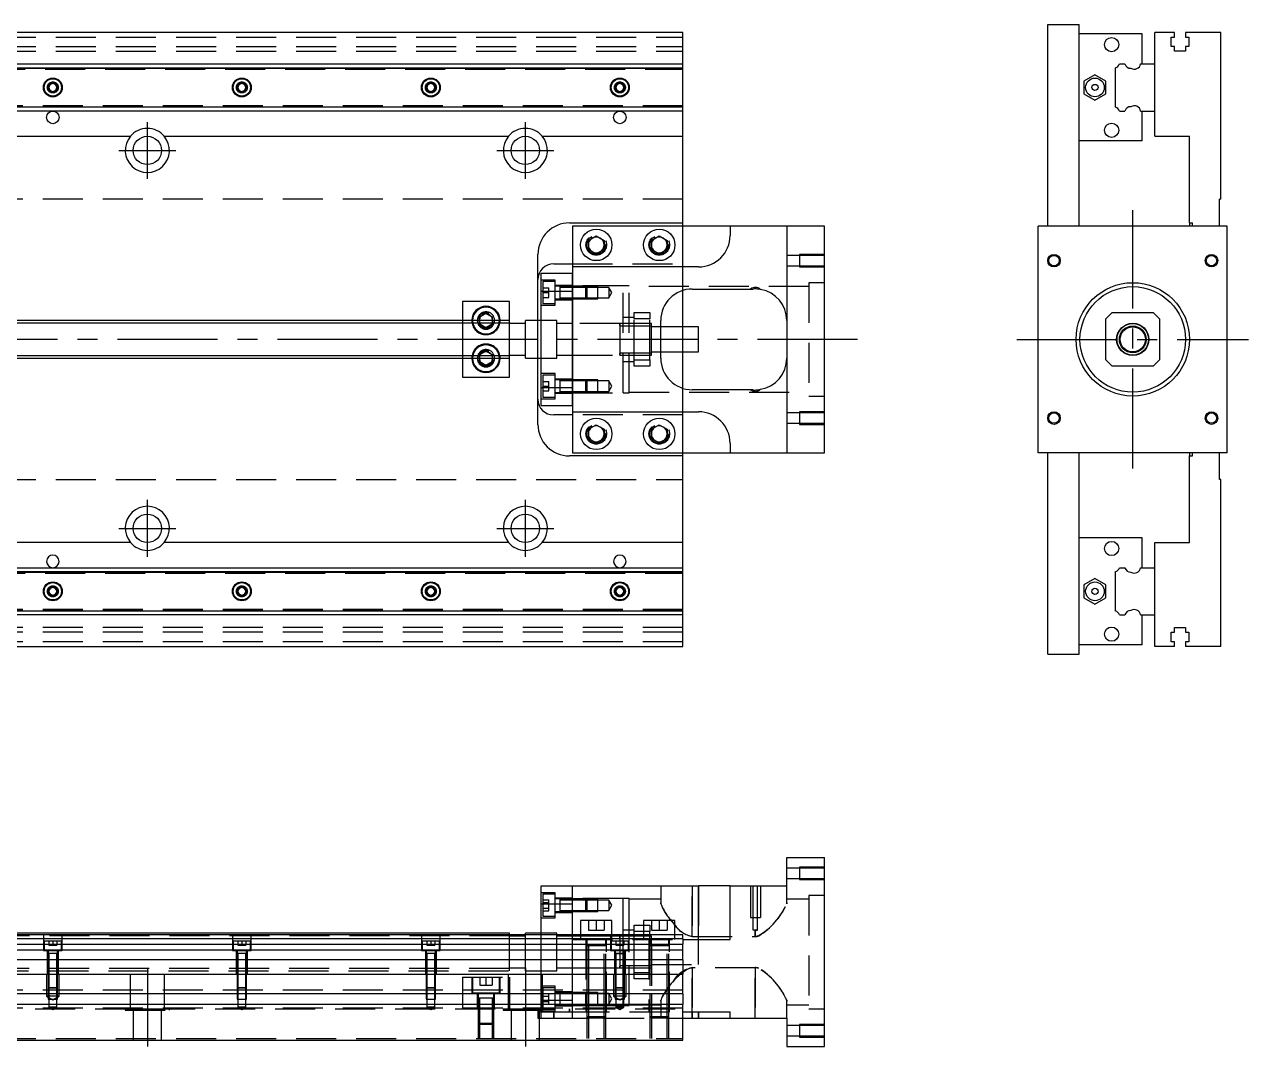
# Model space of a CAD drawing. Extents: x -12 to 760, y -270 to 102.
# Drawn here: x 371 to 759.6, y -224.6 to 100 of the extents above; entities that cross this region are included whole.
import ezdxf

# ---------------------------------------------------------------- set-up
doc = ezdxf.new("R2010")
doc.units = 0
doc.linetypes.add('CENTER', pattern=[50.8, 31.75, -6.35, 6.35, -6.35])
doc.linetypes.add('DASHED', pattern=[19.05, 12.7, -6.35])
doc.layers.get('0').update_dxf_attribs({"linetype": 'CONTINUOUS'})
doc.layers.add('CENTER', color=1, linetype='CENTER')

msp = doc.modelspace()

# ---------------------------------------------------------------- linework, layer by layer
at = {"color": 7, "linetype": 'CONTINUOUS'}
for p, q in [((580, 97.5), (365, 97.5)), ((580, 87.5), (580, 97.5)), ((695.82, 100), (705.82, 100)), ((695.82, 36), (695.82, 100)), ((705.82, 36), (705.82, 100)), ((729.82, 87.5), (729.82, 97.5)), ((736.12, 97.5), (729.82, 97.5)), ((736.12, 96), (736.12, 97.5)), ((739.52, 97.5), (739.52, 96)), ((750.82, 97.5), (739.52, 97.5)), ((750.82, 44.5), (750.82, 97.5)), ((725.82, 97), (705.82, 97)), ((725.82, 87.5), (725.82, 97)), ((734.97, 96), (736.12, 96)), ((734.97, 93), (734.97, 96)), ((739.52, 96), (740.67, 96)), ((740.67, 96), (740.67, 93)), ((736.12, 93), (734.97, 93)), ((736.12, 91.5), (736.12, 93)), ((739.52, 91.5), (736.12, 91.5)), ((739.52, 93), (739.52, 91.5)), ((740.67, 93), (739.52, 93)), ((365, 87.5), (580, 87.5)), ((365, 86.25), (580, 86.25)), ((580, 86.25), (580, 87.5)), ((580, 73.75), (580, 86.25)), ((717.32, 73.75), (717.32, 86.25)), ((718.57, 87.5), (720.34, 87.5)), ((725.3, 87.5), (729.82, 87.5)), ((729.82, 72.5), (729.82, 87.5)), ((729.82, 72.5), (729.82, 87.5)), ((710.82, 84.04), (707.32, 82.02)), ((707.32, 82.02), (707.32, 77.98)), ((714.32, 82.02), (710.82, 84.04)), ((714.32, 77.98), (714.32, 82.02)), ((378.75, 80.72), (380, 81.44)), ((378.75, 79.28), (378.75, 80.72)), ((380, 78.56), (378.75, 79.28)), ((380, 81.44), (381.25, 80.72)), ((381.25, 79.28), (380, 78.56)), ((381.25, 80.72), (381.25, 79.28)), ((438.75, 80.72), (440, 81.44)), ((438.75, 79.28), (438.75, 80.72)), ((440, 78.56), (438.75, 79.28)), ((440, 81.44), (441.25, 80.72)), ((441.25, 79.28), (440, 78.56)), ((441.25, 80.72), (441.25, 79.28)), ((498.75, 80.72), (500, 81.44)), ((498.75, 79.28), (498.75, 80.72)), ((500, 78.56), (498.75, 79.28)), ((500, 81.44), (501.25, 80.72)), ((501.25, 79.28), (500, 78.56)), ((501.25, 80.72), (501.25, 79.28)), ((558.75, 80.72), (560, 81.44)), ((558.75, 79.28), (558.75, 80.72)), ((560, 78.56), (558.75, 79.28)), ((560, 81.44), (561.25, 80.72)), ((561.25, 79.28), (560, 78.56)), ((561.25, 80.72), (561.25, 79.28)), ((707.32, 77.98), (710.82, 75.96)), ((710.82, 75.96), (714.32, 77.98)), ((580, 73.75), (365, 73.75)), ((580, 72.5), (365, 72.5)), ((580, 72.5), (580, 73.75)), ((580, 64.5), (580, 72.5)), ((718.57, 72.5), (720.34, 72.5)), ((725.3, 72.5), (729.82, 72.5)), ((725.82, 63), (725.82, 72.5)), ((729.82, 64.5), (729.82, 72.5)), ((365, 64.5), (404.64, 64.5)), ((415.36, 64.5), (524.64, 64.5)), ((535.36, 64.5), (580, 64.5)), ((580, 37), (580, 64.5)), ((725.82, 63), (705.82, 63)), ((729.82, 64.5), (740.82, 64.5)), ((740.82, 37), (740.82, 64.5)), ((750.32, 36), (750.32, 44.5)), ((750.82, 44.5), (750.32, 44.5)), ((544, 37), (580, 37)), ((545, 36), (545, 23)), ((595, 36), (545, 36)), ((580, 36), (580, 37)), ((595, 36), (595, 33)), ((613, 36), (595, 36)), ((613, 36), (613, -36)), ((625, 36), (613, 36)), ((625, -36), (625, 36)), ((692.82, -36), (692.82, 36)), ((752.82, 36), (692.82, 36)), ((740.82, 37), (741.82, 37)), ((740.82, 37), (740.82, 36)), ((741.82, 36), (741.82, 37)), ((752.82, -36), (752.82, 36)), ((550, 31.44), (552.5, 32.89)), ((550, 28.56), (550, 31.44)), ((552.5, 32.89), (555, 31.44)), ((555, 31.44), (555, 28.56)), ((570, 31.44), (572.5, 32.89)), ((570, 28.56), (570, 31.44)), ((572.5, 32.89), (575, 31.44)), ((575, 31.44), (575, 28.56)), ((552.5, 27.11), (550, 28.56)), ((555, 28.56), (552.5, 27.11)), ((572.5, 27.11), (570, 28.56)), ((575, 28.56), (572.5, 27.11)), ((534, 6), (534, 27)), ((539, 24), (545, 24)), ((535, 21), (545, 21)), ((535, 15.33), (535, 21)), ((545, 23), (545, 15.33)), ((585, 23), (545, 23)), ((583, 16), (601.5, 16)), ((601.5, 16), (602.36, 16)), ((525, 12), (510, 12)), ((510, 12), (510, 6)), ((525, 6), (525, 12)), ((535, 15.33), (545, 15.33)), ((535, -15.33), (535, 15.33)), ((545, -15.33), (545, 15.33)), ((545, 15.33), (545, -15.33)), ((580, 4), (580, 15.54)), ((515.5, 7.15), (517.5, 8.31)), ((517.5, 8.31), (519.5, 7.15)), ((716.32, 8.5), (714.32, 6.5)), ((716.32, 8.5), (729.32, 8.5)), ((731.32, 6.5), (729.32, 8.5)), ((525, 6), (365, 6)), ((515.5, 6), (515.5, 7.15)), ((519.5, 7.15), (519.5, 6)), ((525, -6), (525, 6)), ((530, 5), (525, 5)), ((530, -6), (530, 6)), ((535, 6), (530, 6)), ((573, -6), (573, 6)), ((585, 4), (573, 4)), ((585, -4), (585, 4)), ((714.32, -6.5), (714.32, 6.5)), ((731.32, 6.5), (731.32, -6.5)), ((365, -6), (525, -6)), ((510, -6), (510, -12)), ((515.5, -7.15), (515.5, -6)), ((517.5, -8.31), (515.5, -7.15)), ((519.5, -7.15), (517.5, -8.31)), ((519.5, -6), (519.5, -7.15)), ((525, -5), (530, -5)), ((525, -12), (525, -6)), ((530, -6), (535, -6)), ((534, -27), (534, -6)), ((573, -4), (585, -4)), ((580, -15.54), (580, -4)), ((714.32, -6.5), (716.32, -8.5)), ((729.32, -8.5), (731.32, -6.5)), ((729.32, -8.5), (716.32, -8.5)), ((510, -12), (525, -12)), ((535, -15.33), (545, -15.33)), ((535, -21), (535, -15.33)), ((545, -15.33), (545, -23)), ((601.5, -16), (583, -16)), ((602.36, -16), (601.5, -16)), ((535, -21), (545, -21)), ((545, -23), (585, -23)), ((545, -23), (545, -36)), ((545, -24), (539, -24)), ((550, -28.56), (552.5, -27.11)), ((552.5, -27.11), (555, -28.56)), ((570, -28.56), (572.5, -27.11)), ((572.5, -27.11), (575, -28.56)), ((550, -31.44), (550, -28.56)), ((555, -28.56), (555, -31.44)), ((570, -31.44), (570, -28.56)), ((575, -28.56), (575, -31.44)), ((552.5, -32.89), (550, -31.44)), ((555, -31.44), (552.5, -32.89)), ((572.5, -32.89), (570, -31.44)), ((575, -31.44), (572.5, -32.89)), ((595, -33), (595, -36)), ((580, -37), (544, -37)), ((545, -36), (595, -36)), ((580, -37), (580, -36)), ((580, -64.5), (580, -37)), ((595, -36), (613, -36)), ((613, -36), (625, -36)), ((752.82, -36), (692.82, -36)), ((695.82, -100), (695.82, -36)), ((705.82, -100), (705.82, -36)), ((740.82, -36), (740.82, -37)), ((740.82, -64.5), (740.82, -37)), ((740.82, -37), (741.82, -37)), ((741.82, -37), (741.82, -36)), ((750.32, -44.5), (750.32, -36)), ((750.82, -44.5), (750.32, -44.5)), ((750.82, -97.5), (750.82, -44.5)), ((404.64, -64.5), (365, -64.5)), ((524.64, -64.5), (415.36, -64.5)), ((580, -64.5), (535.36, -64.5)), ((580, -72.5), (580, -64.5)), ((725.82, -63), (705.82, -63)), ((725.82, -72.5), (725.82, -63)), ((729.82, -72.5), (729.82, -64.5)), ((729.82, -64.5), (740.82, -64.5)), ((365, -72.5), (580, -72.5)), ((365, -73.75), (580, -73.75)), ((580, -73.75), (580, -72.5)), ((580, -86.25), (580, -73.75)), ((717.32, -86.25), (717.32, -73.75)), ((718.57, -72.5), (720.34, -72.5)), ((725.3, -72.5), (729.82, -72.5)), ((729.82, -87.5), (729.82, -72.5)), ((729.82, -87.5), (729.82, -72.5)), ((710.82, -75.96), (707.32, -77.98)), ((714.32, -77.98), (710.82, -75.96)), ((378.75, -79.28), (380, -78.56)), ((378.75, -80.72), (378.75, -79.28)), ((380, -81.44), (378.75, -80.72)), ((380, -78.56), (381.25, -79.28)), ((381.25, -80.72), (380, -81.44)), ((381.25, -79.28), (381.25, -80.72)), ((438.75, -79.28), (440, -78.56)), ((438.75, -80.72), (438.75, -79.28)), ((440, -81.44), (438.75, -80.72)), ((440, -78.56), (441.25, -79.28)), ((441.25, -80.72), (440, -81.44)), ((441.25, -79.28), (441.25, -80.72)), ((498.75, -79.28), (500, -78.56)), ((498.75, -80.72), (498.75, -79.28)), ((500, -81.44), (498.75, -80.72)), ((500, -78.56), (501.25, -79.28)), ((501.25, -80.72), (500, -81.44)), ((501.25, -79.28), (501.25, -80.72)), ((558.75, -79.28), (560, -78.56)), ((558.75, -80.72), (558.75, -79.28)), ((560, -81.44), (558.75, -80.72)), ((560, -78.56), (561.25, -79.28)), ((561.25, -80.72), (560, -81.44)), ((561.25, -79.28), (561.25, -80.72)), ((707.32, -77.98), (707.32, -82.02)), ((714.32, -82.02), (714.32, -77.98)), ((707.32, -82.02), (710.82, -84.04)), ((710.82, -84.04), (714.32, -82.02)), ((580, -86.25), (365, -86.25)), ((580, -87.5), (365, -87.5)), ((580, -87.5), (580, -86.25)), ((580, -97.5), (580, -87.5)), ((718.57, -87.5), (720.34, -87.5)), ((725.3, -87.5), (729.82, -87.5)), ((725.82, -97), (725.82, -87.5)), ((729.82, -97.5), (729.82, -87.5)), ((734.97, -93), (736.12, -93)), ((734.97, -96), (734.97, -93)), ((736.12, -91.5), (739.52, -91.5)), ((736.12, -93), (736.12, -91.5)), ((739.52, -91.5), (739.52, -93)), ((739.52, -93), (740.67, -93)), ((740.67, -93), (740.67, -96)), ((725.82, -97), (705.82, -97)), ((736.12, -96), (734.97, -96)), ((736.12, -97.5), (736.12, -96)), ((739.52, -96), (739.52, -97.5)), ((740.67, -96), (739.52, -96)), ((365, -97.5), (580, -97.5)), ((695.82, -100), (705.82, -100)), ((736.12, -97.5), (729.82, -97.5)), ((750.82, -97.5), (739.52, -97.5)), ((613, -173.55), (613, -164.55)), ((613, -164.55), (625, -164.55)), ((625, -224.55), (625, -164.55)), ((535, -173.55), (545, -173.55)), ((535, -179.22), (535, -173.55)), ((545, -173.55), (585, -173.55)), ((545, -189.05), (545, -173.55)), ((585, -190.55), (585, -173.55)), ((595, -173.55), (585, -173.55)), ((595, -190.55), (595, -173.55)), ((595, -173.55), (613, -173.55)), ((535, -189.05), (535, -179.22)), ((535, -179.22), (545, -179.22)), ((557.5, -184.55), (547.5, -184.55)), ((547.5, -184.55), (547.5, -189.05)), ((557.5, -189.05), (557.5, -184.55)), ((577.5, -184.55), (567.5, -184.55)), ((567.5, -184.55), (567.5, -189.05)), ((577.5, -189.05), (577.5, -184.55)), ((525, -188.55), (358.5, -188.55)), ((580, -189.05), (358.5, -189.05)), ((580, -190.3), (358.5, -190.3)), ((525, -189.05), (525, -188.55)), ((530, -189.05), (530, -188.55)), ((535, -188.55), (530, -188.55)), ((561, -190.3), (560, -190.3)), ((564.5, -190.3), (561, -190.3)), ((567.5, -190.3), (564.5, -190.3)), ((569.5, -190.3), (567.5, -190.3)), ((570, -190.3), (569.5, -190.3)), ((580, -190.3), (580, -189.05)), ((580, -190.3), (580, -192.08)), ((358.5, -192.08), (580, -192.08)), ((580, -193.97), (358.5, -193.97)), ((580, -190.55), (595, -190.55)), ((580, -193.97), (580, -192.08)), ((580, -197.03), (580, -193.97)), ((580, -197.03), (358.5, -197.03)), ((580, -197.03), (580, -201.55)), ((0, -201.55), (580, -201.55)), ((580, -207.85), (580, -201.55)), ((580, -207.85), (0, -207.85)), ((580, -207.85), (580, -211.25)), ((580, -211.25), (0, -211.25)), ((580, -222.55), (580, -211.25)), ((580, -213.55), (595, -213.55)), ((585, -215.55), (585, -213.55)), ((595, -215.55), (595, -213.55)), ((580, -215.55), (585, -215.55)), ((585, -215.55), (595, -215.55)), ((595, -215.55), (613, -215.55)), ((613, -215.55), (613, -224.55)), ((0, -222.55), (580, -222.55)), ((613, -224.55), (625, -224.55))]:
    msp.add_line(p, q, dxfattribs=at)
at = {"color": 3, "linetype": 'DASHED'}
for p, q in [((0, 96), (580, 96)), ((0, 93), (580, 93)), ((0, 91.5), (580, 91.5)), ((358.5, 86.1), (580, 86.1)), ((358.5, 85.8), (580, 85.8)), ((365, 86.11), (580, 86.11)), ((378.5, 80), (378.52, 80.22)), ((438.5, 80), (438.52, 80.22)), ((501.48, 80.26), (501.5, 80)), ((561.48, 80.26), (561.5, 80)), ((580, 74.2), (358.5, 74.2)), ((580, 73.9), (358.5, 73.9)), ((580, 73.89), (365, 73.89)), ((580, 44.5), (0, 44.5)), ((580, 24), (580, 36)), ((555.48, 30.36), (555.5, 30)), ((575.48, 30.36), (575.5, 30)), ((545, 24), (580, 24)), ((580, 23), (580, 24)), ((617, 26.65), (613, 26.65)), ((613, 23.35), (617, 23.35)), ((617, 27), (617, 23)), ((625, 27), (617, 27)), ((625, 26.65), (617, 26.65)), ((617, 23.35), (625, 23.35)), ((545, 15.33), (545, 21)), ((580, 15.54), (580, 23)), ((617, 23), (625, 23)), ((539.5, 18.85), (535, 18.85)), ((535.5, 18.35), (535.5, 11.35)), ((539.5, 18.35), (535.5, 18.35)), ((535.5, 16.35), (537.5, 16.35)), ((537.5, 14.85), (537.5, 16.35)), ((539.5, 10.85), (539.5, 18.85)), ((545, 17.1), (539.5, 17.1)), ((540.9, 16.85), (539.5, 16.85)), ((540.9, 16.85), (540.89, 16.85)), ((540.9, 16.85), (540.9, 16.63)), ((545, 16.85), (540.9, 16.85)), ((540.9, 16.85), (540.9, 16.85)), ((540.9, 16.63), (540.9, 13.07)), ((545, 16.5), (540.9, 16.5)), ((561, 17), (545, 17)), ((549.15, 16.85), (545, 16.85)), ((549.15, 16.85), (545, 16.85)), ((549.5, 16.5), (545, 16.5)), ((549.15, 12.85), (549.15, 16.85)), ((553, 16.85), (549.15, 16.85)), ((549.5, 16.5), (549.15, 16.85)), ((549.5, 16.5), (549.5, 13.2)), ((553, 16.5), (549.5, 16.5)), ((553, 12.85), (553, 16.85)), ((556.5, 16.5), (553, 16.5)), ((556.5, 16.5), (556.5, 13.2)), ((557.45, 14.85), (556.5, 16.5)), ((561, -17), (561, 17)), ((563, 17), (561, 17)), ((563, -17), (563, 17)), ((620, 16.75), (563, 16.75)), ((620, 18), (620, -18)), ((625, 18), (620, 18)), ((535.5, 14.85), (537.5, 14.85)), ((535.5, 13.35), (537.5, 13.35)), ((537.5, 13.35), (537.5, 14.85)), ((539.5, 12.85), (540.9, 12.85)), ((539.5, 12.6), (545, 12.6)), ((540.89, 12.85), (540.9, 12.85)), ((540.9, 13.2), (545, 13.2)), ((540.9, 13.07), (540.9, 12.85)), ((540.9, 12.85), (545, 12.85)), ((540.9, 12.85), (540.9, 12.85)), ((545, 13.2), (549.5, 13.2)), ((545, 12.85), (549.15, 12.85)), ((545, 12.85), (549.15, 12.85)), ((549.15, 12.85), (549.5, 13.2)), ((549.15, 12.85), (553, 12.85)), ((549.5, 13.2), (553, 13.2)), ((553, 13.2), (556.5, 13.2)), ((556.5, 13.2), (557.45, 14.85)), ((580, 15.54), (580, 15.54)), ((535, 10.85), (539.5, 10.85)), ((535.5, 11.35), (539.5, 11.35)), ((564.5, 8.5), (569.5, 8.5)), ((564.5, 6.5), (564.5, 8.5)), ((569.5, 8.5), (569.5, 6.5)), ((510, 6), (510, -6)), ((515, 6), (515.02, 6.3)), ((515.5, 4.85), (515.5, 6)), ((517.5, 3.69), (515.5, 4.85)), ((519.5, 4.85), (517.5, 3.69)), ((519.5, 6), (519.5, 5.12)), ((519.5, 5.12), (519.5, 4.85)), ((534, -6), (534, 6)), ((540, 6), (535, 6)), ((540, -6), (540, 6)), ((545, 5), (540, 5)), ((560.01, 5), (545, 5)), ((560, 4.44), (560, 5)), ((560, 5), (560, 4.44)), ((569.5, 5), (560, 5)), ((560, 4.44), (560, -4.44)), ((570, 4.25), (560, 4.25)), ((569.5, 5), (560.01, 5)), ((564.5, 7), (561, 7)), ((569.5, 6.5), (564.5, 6.5)), ((564.5, -6.5), (564.5, 6.5)), ((569.5, -6.5), (569.5, 6.5)), ((570, 5), (569.5, 5)), ((570, -5), (570, 5)), ((573, 4), (570, 4)), ((580, -4), (580, 4)), ((515.5, -4.85), (517.5, -3.69)), ((517.5, -3.69), (519.5, -4.85)), ((515, -6), (515.02, -5.7)), ((515.5, -6), (515.5, -4.85)), ((519.5, -4.85), (519.5, -5.13)), ((519.5, -5.13), (519.5, -6)), ((535, -6), (540, -6)), ((540, -5), (545, -5)), ((545, -5), (560.01, -5)), ((560, -4.25), (570, -4.25)), ((560, -5), (560, -4.44)), ((560, -4.44), (560, -5)), ((560, -5), (560, -5)), ((560, -5), (569.5, -5)), ((560.01, -5), (569.5, -5)), ((561, -7), (564.5, -7)), ((564.5, -6.5), (569.5, -6.5)), ((564.5, -8.5), (564.5, -6.5)), ((569.5, -5), (570, -5)), ((569.5, -6.5), (569.5, -8.5)), ((570, -4), (573, -4)), ((539.5, -10.85), (535, -10.85)), ((535.5, -11.35), (535.5, -18.35)), ((539.5, -11.35), (535.5, -11.35)), ((539.5, -18.85), (539.5, -10.85)), ((569.5, -8.5), (564.5, -8.5)), ((535.5, -13.35), (537.5, -13.35)), ((535.5, -14.85), (537.5, -14.85)), ((537.5, -14.85), (537.5, -13.35)), ((537.5, -16.35), (537.5, -14.85)), ((545, -12.6), (539.5, -12.6)), ((540.9, -12.85), (539.5, -12.85)), ((540.9, -12.85), (540.89, -12.85)), ((540.9, -12.85), (540.9, -13.07)), ((540.9, -13.07), (540.9, -12.85)), ((545, -12.85), (540.9, -12.85)), ((540.9, -12.85), (540.9, -12.85)), ((540.9, -13.07), (540.9, -16.63)), ((545, -13.2), (540.9, -13.2)), ((549.15, -12.85), (545, -12.85)), ((549.15, -12.85), (545, -12.85)), ((549.5, -13.2), (545, -13.2)), ((545, -21), (545, -15.33)), ((549.15, -16.85), (549.15, -12.85)), ((553, -12.85), (549.15, -12.85)), ((549.5, -13.2), (549.15, -12.85)), ((549.5, -13.2), (549.5, -16.5)), ((553, -13.2), (549.5, -13.2)), ((553, -16.85), (553, -12.85)), ((556.5, -13.2), (553, -13.2)), ((556.5, -13.2), (556.5, -16.5)), ((557.45, -14.85), (556.5, -13.2)), ((556.5, -16.5), (557.45, -14.85)), ((580, -23), (580, -15.54)), ((580, -15.54), (580, -15.54)), ((535, -18.85), (539.5, -18.85)), ((535.5, -16.35), (537.5, -16.35)), ((535.5, -18.35), (539.5, -18.35)), ((539.5, -16.85), (540.9, -16.85)), ((539.5, -17.1), (545, -17.1)), ((540.89, -16.85), (540.9, -16.85)), ((540.9, -16.5), (545, -16.5)), ((540.9, -16.63), (540.9, -16.85)), ((540.9, -16.85), (540.9, -16.63)), ((540.9, -16.85), (545, -16.85)), ((540.9, -16.85), (540.9, -16.85)), ((545, -16.5), (549.5, -16.5)), ((545, -16.85), (549.15, -16.85)), ((545, -16.85), (549.15, -16.85)), ((545, -17), (561, -17)), ((549.15, -16.85), (549.5, -16.5)), ((549.15, -16.85), (553, -16.85)), ((549.5, -16.5), (553, -16.5)), ((553, -16.5), (556.5, -16.5)), ((561, -17), (563, -17)), ((563, -16.75), (620, -16.75)), ((603.17, -16), (603.76, -15.97)), ((620, -18), (625, -18)), ((580, -24), (580, -23)), ((617, -23), (617, -27)), ((625, -23), (617, -23)), ((580, -24), (545, -24)), ((580, -36), (580, -24)), ((617, -23.35), (613, -23.35)), ((613, -26.65), (617, -26.65)), ((625, -23.35), (617, -23.35)), ((617, -26.65), (625, -26.65)), ((617, -27), (625, -27)), ((555.48, -29.64), (555.5, -30)), ((569.5, -30), (569.52, -29.65)), ((0, -44.5), (580, -44.5)), ((358.5, -73.9), (580, -73.9)), ((358.5, -74.2), (580, -74.2)), ((365, -73.89), (580, -73.89)), ((381.48, -79.74), (381.5, -80)), ((441.48, -79.74), (441.5, -80)), ((498.5, -80), (498.52, -79.78)), ((558.5, -80), (558.52, -79.78)), ((580, -85.8), (358.5, -85.8)), ((580, -86.1), (358.5, -86.1)), ((580, -86.11), (365, -86.11)), ((580, -91.5), (0, -91.5)), ((580, -93), (0, -93)), ((580, -96), (0, -96)), ((617, -167.9), (613, -167.9)), ((617, -167.55), (617, -171.55)), ((625, -167.55), (617, -167.55)), ((625, -167.9), (617, -167.9)), ((573, -173.55), (573, -178.91)), ((583, -189.59), (583, -173.55)), ((583, -173.55), (583, -189.59)), ((585, -173.55), (585, -190.55)), ((601.5, -173.55), (601.5, -183.55)), ((602.36, -183.55), (602.36, -173.55)), ((603.72, -183.55), (603.72, -173.55)), ((604.67, -173.55), (604.67, -183.55)), ((613, -171.2), (617, -171.2)), ((613, -178.91), (613, -173.55)), ((617, -171.2), (625, -171.2)), ((617, -171.55), (625, -171.55)), ((539.5, -175.7), (535, -175.7)), ((535.5, -176.2), (535.5, -179.7)), ((539.5, -176.2), (535.5, -176.2)), ((535.5, -177.97), (537.5, -177.97)), ((537.5, -178.83), (537.5, -177.97)), ((539.5, -183.7), (539.5, -175.7)), ((545, -177.45), (539.5, -177.45)), ((540.9, -177.7), (539.5, -177.7)), ((540.9, -177.7), (540.9, -181.7)), ((545, -177.7), (540.9, -177.7)), ((545, -178.05), (540.9, -178.05)), ((561, -177.55), (545, -177.55)), ((549.15, -177.7), (545, -177.7)), ((549.15, -177.7), (545, -177.7)), ((549.5, -178.05), (545, -178.05)), ((549.15, -179.7), (549.15, -177.7)), ((553, -177.7), (549.15, -177.7)), ((549.5, -178.05), (549.15, -177.7)), ((549.5, -178.05), (549.5, -179.7)), ((553, -178.05), (549.5, -178.05)), ((553, -181.7), (553, -177.7)), ((556.5, -178.05), (553, -178.05)), ((556.5, -178.05), (556.5, -179.7)), ((557.45, -179.7), (556.5, -178.05)), ((561, -189.05), (561, -177.55)), ((563, -177.55), (561, -177.55)), ((563, -189.05), (563, -177.55)), ((573, -177.8), (563, -177.8)), ((620, -177.8), (613, -177.8)), ((620, -176.55), (620, -212.55)), ((625, -176.55), (620, -176.55)), ((535.5, -178.83), (537.5, -178.83)), ((535.5, -179.7), (535.5, -183.2)), ((535.5, -180.57), (537.5, -180.57)), ((535.5, -181.43), (537.5, -181.43)), ((537.5, -180.57), (537.5, -178.83)), ((537.5, -181.43), (537.5, -180.57)), ((539.5, -181.7), (540.9, -181.7)), ((539.5, -181.95), (545, -181.95)), ((540.89, -181.7), (540.9, -181.7)), ((540.9, -181.35), (545, -181.35)), ((540.9, -181.7), (545, -181.7)), ((540.9, -181.7), (540.9, -181.7)), ((545, -181.35), (549.5, -181.35)), ((545, -181.7), (549.15, -181.7)), ((545, -181.7), (549.15, -181.7)), ((549.15, -181.7), (549.15, -179.7)), ((549.15, -181.7), (549.5, -181.35)), ((549.15, -181.7), (553, -181.7)), ((549.5, -179.7), (549.5, -181.35)), ((549.5, -181.35), (553, -181.35)), ((553, -181.35), (556.5, -181.35)), ((556.5, -179.7), (556.5, -181.35)), ((556.5, -181.35), (557.45, -179.7)), ((573, -178.91), (573.04, -179.26)), ((573.03, -179.21), (573, -178.91)), ((613, -178.91), (612.96, -179.26)), ((612.96, -179.28), (613, -178.91)), ((535, -183.7), (539.5, -183.7)), ((535.5, -183.2), (539.5, -183.2)), ((550, -184.55), (550, -187.55)), ((552.5, -184.55), (552.5, -187.55)), ((555, -184.55), (555, -187.55)), ((564.5, -186.05), (567.5, -186.05)), ((564.5, -188.05), (564.5, -186.05)), ((567.5, -186.05), (569.5, -186.05)), ((569.5, -186.05), (569.5, -188.05)), ((570, -184.55), (570, -187.55)), ((572.5, -184.55), (572.5, -187.55)), ((575, -184.55), (575, -187.55)), ((576.31, -184.55), (577.5, -185.91)), ((601.5, -183.55), (604.67, -183.55)), ((602.36, -187.55), (602.36, -183.55)), ((603.72, -187.55), (603.72, -183.55)), ((525, -189.43), (55, -189.43)), ((377, -189.05), (377, -194.05)), ((383, -194.05), (383, -189.05)), ((437, -189.05), (437, -194.05)), ((443, -194.05), (443, -189.05)), ((497, -189.05), (497, -194.05)), ((503, -194.05), (503, -189.05)), ((525, -194.55), (525, -189.05)), ((530, -189.55), (525, -189.55)), ((530, -194.55), (530, -189.05)), ((540, -188.55), (535, -188.55)), ((535, -201.55), (535, -189.05)), ((540, -189.05), (540, -188.55)), ((540, -194.55), (540, -189.05)), ((545, -189.55), (540, -189.55)), ((545, -190.55), (545, -189.05)), ((547.5, -189.55), (545, -189.55)), ((547.5, -189.05), (547.5, -190.55)), ((557.5, -189.55), (547.5, -189.55)), ((550, -187.55), (552.5, -187.55)), ((552.5, -187.55), (555, -187.55)), ((557, -189.05), (557, -194.05)), ((557.5, -190.55), (557.5, -189.05)), ((560, -189.55), (557.5, -189.55)), ((560, -189.55), (560, -190.3)), ((560, -189.55), (560, -190.11)), ((560, -190.11), (560, -189.55)), ((560.01, -189.55), (560, -189.55)), ((561, -189.55), (560, -189.55)), ((560, -189.55), (560, -189.55)), ((560, -190.11), (560, -190.55)), ((560, -190.3), (560, -190.55)), ((564.5, -187.55), (561, -187.55)), ((561, -190.55), (561, -189.05)), ((564.5, -189.55), (561, -189.55)), ((563, -194.05), (563, -189.05)), ((567.5, -188.05), (564.5, -188.05)), ((564.5, -189.05), (564.5, -188.05)), ((564.5, -190.55), (564.5, -189.05)), ((567.5, -189.55), (564.5, -189.55)), ((569.5, -188.05), (567.5, -188.05)), ((567.5, -189.05), (567.5, -190.55)), ((569.5, -189.55), (567.5, -189.55)), ((569.5, -189.05), (569.5, -188.05)), ((569.5, -190.55), (569.5, -189.05)), ((570, -189.55), (569.5, -189.55)), ((570, -187.55), (572.5, -187.55)), ((570, -190.55), (570, -189.55)), ((572.5, -187.55), (575, -187.55)), ((577.5, -190.55), (577.5, -189.05)), ((583, -189.59), (603, -189.59)), ((603.72, -187.55), (602.36, -187.55)), ((603, -187.61), (602.36, -187.55)), ((603, -187.61), (603.72, -187.55)), ((603, -187.61), (603, -189.59)), ((603, -189.59), (603, -187.61)), ((603.28, -189.58), (603, -189.59)), ((603.56, -189.54), (603.28, -189.58)), ((603.83, -189.48), (603.56, -189.54)), ((377, -194.05), (383, -194.05)), ((382.75, -191.05), (377.25, -191.05)), ((377.25, -191.05), (377.25, -194.05)), ((378.25, -194.05), (378.25, -201.55)), ((378.5, -194.05), (378.5, -195.05)), ((378.75, -191.05), (378.75, -192.35)), ((378.75, -192.35), (380, -192.35)), ((380, -191.05), (380, -192.35)), ((380, -192.35), (381.25, -192.35)), ((381.25, -191.05), (381.25, -192.35)), ((381.5, -195.05), (381.5, -194.05)), ((381.75, -201.55), (381.75, -194.05)), ((382.75, -194.05), (382.75, -191.05)), ((437, -194.05), (443, -194.05)), ((442.75, -191.05), (437.25, -191.05)), ((437.25, -191.05), (437.25, -194.05)), ((438.25, -194.05), (438.25, -201.55)), ((438.5, -194.05), (438.5, -195.05)), ((438.75, -191.05), (438.75, -192.35)), ((438.75, -192.35), (440, -192.35)), ((440, -191.05), (440, -192.35)), ((440, -192.35), (441.25, -192.35)), ((441.25, -191.05), (441.25, -192.35)), ((441.5, -195.05), (441.5, -194.05)), ((441.75, -201.55), (441.75, -194.05)), ((442.75, -194.05), (442.75, -191.05)), ((497, -194.05), (503, -194.05)), ((502.75, -191.05), (497.25, -191.05)), ((497.25, -191.05), (497.25, -194.05)), ((498.25, -194.05), (498.25, -201.55)), ((498.5, -194.05), (498.5, -195.05)), ((498.75, -191.05), (498.75, -192.35)), ((498.75, -192.35), (500, -192.35)), ((500, -191.05), (500, -192.35)), ((500, -192.35), (501.25, -192.35)), ((501.25, -191.05), (501.25, -192.35)), ((501.5, -195.05), (501.5, -194.05)), ((501.75, -201.55), (501.75, -194.05)), ((502.75, -194.05), (502.75, -191.05)), ((545, -201.55), (545, -190.55)), ((545, -190.55), (580, -190.55)), ((549.25, -190.55), (549.25, -213.55)), ((549.5, -190.55), (549.5, -192.55)), ((549.5, -192.54), (549.5, -192.55)), ((549.85, -192.55), (549.5, -192.55)), ((549.5, -192.55), (549.5, -192.56)), ((549.5, -192.55), (549.5, -201.55)), ((555.15, -192.55), (549.85, -192.55)), ((550, -192.55), (550, -201.55)), ((555, -207.85), (555, -192.55)), ((555.5, -192.55), (555.15, -192.55)), ((555.5, -192.55), (555.5, -190.55)), ((555.5, -192.55), (555.5, -192.54)), ((555.5, -192.56), (555.5, -192.55)), ((555.5, -207.85), (555.5, -192.55)), ((555.75, -213.55), (555.75, -190.55)), ((557, -194.05), (563, -194.05)), ((562.75, -191.05), (557.25, -191.05)), ((557.25, -191.05), (557.25, -194.05)), ((558.25, -194.05), (558.25, -201.55)), ((558.5, -194.05), (558.5, -195.05)), ((558.75, -191.05), (558.75, -192.35)), ((558.75, -192.35), (560, -192.35)), ((560, -190.55), (560, -190.95)), ((560, -191.05), (560, -192.35)), ((560, -192.35), (561.25, -192.35)), ((560, -192.45), (560, -194.05)), ((560, -194.05), (560, -194.75)), ((561, -191.05), (561, -190.55)), ((561, -194.05), (561, -191.05)), ((561, -194.55), (561, -194.05)), ((561.25, -191.05), (561.25, -192.35)), ((561.5, -195.05), (561.5, -194.05)), ((561.75, -201.55), (561.75, -194.05)), ((562.75, -194.05), (562.75, -191.05)), ((563, -194.55), (563, -194.05)), ((564.5, -201.05), (564.5, -190.55)), ((569.25, -190.55), (569.25, -213.55)), ((569.5, -190.55), (569.5, -192.55)), ((569.5, -192.54), (569.5, -192.55)), ((569.85, -192.55), (569.5, -192.55)), ((569.5, -192.55), (569.5, -192.56)), ((569.5, -192.55), (569.5, -207.85)), ((575.15, -192.55), (569.85, -192.55)), ((570, -192.55), (570, -190.55)), ((570, -192.55), (570, -207.85)), ((575, -207.85), (575, -192.55)), ((575.5, -192.55), (575.15, -192.55)), ((575.5, -192.55), (575.5, -190.55)), ((575.5, -192.55), (575.5, -192.54)), ((575.5, -192.56), (575.5, -192.55)), ((575.5, -207.85), (575.5, -192.55)), ((575.75, -213.55), (575.75, -190.55)), ((585, -194.55), (585, -190.55)), ((378.5, -195.04), (378.5, -195.05)), ((381.5, -195.05), (378.5, -195.05)), ((378.5, -195.05), (378.5, -195.06)), ((378.5, -195.05), (378.5, -201.55)), ((378.75, -195.05), (378.75, -201.55)), ((381.25, -201.55), (381.25, -195.05)), ((381.5, -201.55), (381.5, -195.05)), ((438.5, -195.04), (438.5, -195.05)), ((441.5, -195.05), (438.5, -195.05)), ((438.5, -195.05), (438.5, -195.06)), ((438.5, -195.05), (438.5, -201.55)), ((438.75, -195.05), (438.75, -201.55)), ((441.25, -201.55), (441.25, -195.05)), ((441.5, -201.55), (441.5, -195.05)), ((498.5, -195.04), (498.5, -195.05)), ((501.5, -195.05), (498.5, -195.05)), ((498.5, -195.05), (498.5, -195.06)), ((498.5, -195.05), (498.5, -201.55)), ((498.75, -195.05), (498.75, -201.55)), ((501.25, -201.55), (501.25, -195.05)), ((501.5, -201.55), (501.5, -195.05)), ((525, -200.55), (525, -194.55)), ((530, -200.55), (530, -194.55)), ((540, -200.55), (540, -194.55)), ((558.5, -195.04), (558.5, -195.05)), ((558.5, -195.05), (558.62, -195.05)), ((558.62, -195.05), (558.5, -195.05)), ((558.5, -195.05), (558.5, -195.06)), ((558.5, -195.05), (558.5, -201.55)), ((558.62, -195.05), (561.38, -195.05)), ((560, -195.05), (558.62, -195.05)), ((558.75, -195.05), (558.75, -201.55)), ((560, -194.75), (560, -198.99)), ((561.38, -195.05), (560, -195.05)), ((561, -206.05), (561, -194.55)), ((561.25, -201.55), (561.25, -195.05)), ((561.38, -195.05), (561.5, -195.05)), ((561.5, -195.05), (561.38, -195.05)), ((561.5, -195.05), (561.5, -195.04)), ((561.5, -195.06), (561.5, -195.05)), ((561.5, -201.55), (561.5, -195.05)), ((563, -211.55), (563, -194.55)), ((585, -198.55), (585, -194.55)), ((55, -199.68), (525, -199.68)), ((321.5, -200.55), (525, -200.55)), ((378, -201.55), (378, -208.55)), ((378.5, -201.55), (378.5, -205.8)), ((378.5, -201.55), (378.5, -205.8)), ((378.75, -201.55), (378.75, -206.05)), ((381.25, -206.05), (381.25, -201.55)), ((381.5, -205.8), (381.5, -201.55)), ((381.5, -205.8), (381.5, -201.55)), ((382, -208.55), (382, -201.55)), ((404.64, -212.55), (404.64, -201.55)), ((415.36, -201.55), (415.36, -212.55)), ((438.5, -201.55), (438.5, -205.8)), ((438.5, -201.55), (438.5, -205.8)), ((438.75, -201.55), (438.75, -206.05)), ((441.25, -206.05), (441.25, -201.55)), ((441.5, -205.8), (441.5, -201.55)), ((441.5, -205.8), (441.5, -201.55)), ((498.5, -201.55), (498.5, -205.8)), ((498.5, -201.55), (498.5, -205.8)), ((498.75, -201.55), (498.75, -206.05)), ((501.25, -206.05), (501.25, -201.55)), ((501.5, -205.8), (501.5, -201.55)), ((501.5, -205.8), (501.5, -201.55)), ((524.64, -212.55), (524.64, -201.55)), ((525, -199.55), (530, -199.55)), ((530, -200.55), (535, -200.55)), ((535, -200.55), (540, -200.55)), ((535, -207.85), (535, -201.55)), ((535.36, -201.55), (535.36, -212.55)), ((540, -199.55), (545, -199.55)), ((545, -199.55), (549.5, -199.55)), ((545, -207.85), (545, -201.55)), ((549.5, -199.55), (550, -199.55)), ((549.5, -201.55), (549.5, -207.85)), ((550, -199.55), (560.01, -199.55)), ((550, -201.55), (550, -207.85)), ((558, -201.55), (558, -208.55)), ((558.5, -201.55), (558.5, -205.8)), ((558.5, -201.55), (558.5, -205.8)), ((558.75, -201.55), (558.75, -206.05)), ((560, -198.8), (570, -198.8)), ((560, -199.55), (560, -198.99)), ((560, -198.99), (560, -199.55)), ((560, -199.55), (569.5, -199.55)), ((560.01, -199.55), (569.5, -199.55)), ((561.25, -206.05), (561.25, -201.55)), ((561.5, -205.8), (561.5, -201.55)), ((561.5, -205.8), (561.5, -201.55)), ((562, -208.55), (562, -201.55)), ((564.5, -201.05), (569.5, -201.05)), ((564.5, -203.05), (564.5, -201.05)), ((569.5, -199.55), (570, -199.55)), ((570, -198.55), (585, -198.55)), ((582.17, -199.62), (582.44, -199.56)), ((582.44, -199.56), (582.72, -199.52)), ((582.72, -199.52), (583, -199.51)), ((603, -199.51), (583, -199.51)), ((583, -215.55), (583, -199.51)), ((583, -199.51), (583, -213.55)), ((603, -199.51), (603, -215.55)), ((603, -215.55), (603, -199.51)), ((603.28, -199.52), (603, -199.51)), ((603.56, -199.56), (603.28, -199.52)), ((603.83, -199.62), (603.56, -199.56)), ((378.5, -205.8), (381.5, -205.8)), ((378.5, -205.8), (378.5, -207.85)), ((378.5, -205.8), (378.75, -206.05)), ((381.25, -206.05), (381.5, -205.8)), ((381.5, -207.85), (381.5, -205.8)), ((438.5, -205.8), (441.5, -205.8)), ((438.5, -205.8), (438.5, -207.85)), ((438.5, -205.8), (438.75, -206.05)), ((441.25, -206.05), (441.5, -205.8)), ((441.5, -207.85), (441.5, -205.8)), ((498.5, -205.8), (501.5, -205.8)), ((498.5, -205.8), (498.5, -207.85)), ((498.5, -205.8), (498.75, -206.05)), ((501.25, -206.05), (501.5, -205.8)), ((501.5, -207.85), (501.5, -205.8)), ((510, -202.55), (510, -207.85)), ((510, -202.55), (525, -202.55)), ((513, -202.55), (513, -207.55)), ((513.25, -202.55), (513.25, -207.55)), ((515.5, -202.55), (515.5, -205.05)), ((515.5, -205.05), (517.5, -205.05)), ((517.5, -202.55), (517.5, -205.05)), ((517.5, -205.05), (519.5, -205.05)), ((519.5, -202.55), (519.5, -205.05)), ((521.75, -207.55), (521.75, -202.55)), ((522, -207.55), (522, -202.55)), ((525, -202.55), (525, -207.85)), ((539.5, -205.4), (535, -205.4)), ((535.5, -205.9), (535.5, -207.85)), ((539.5, -205.9), (535.5, -205.9)), ((539.5, -213.4), (539.5, -205.4)), ((558.5, -205.8), (561.5, -205.8)), ((558.5, -205.8), (558.5, -207.85)), ((558.5, -205.8), (558.75, -206.05)), ((561.25, -206.05), (561.5, -205.8)), ((561.5, -207.85), (561.5, -205.8)), ((569.5, -203.05), (564.5, -203.05)), ((575.5, -205.57), (575, -206.24)), ((580, -206.7), (0, -206.7)), ((382, -208.55), (378, -208.55)), ((378, -208.55), (380, -209.7)), ((378.5, -207.85), (378.5, -209.55)), ((378.5, -209.55), (381.5, -209.55)), ((381.25, -206.05), (378.75, -206.05)), ((378.75, -206.05), (378.75, -209.55)), ((378.75, -209.55), (378.75, -212.05)), ((380, -209.7), (382, -208.55)), ((381.25, -209.55), (381.25, -206.05)), ((381.25, -212.05), (381.25, -209.55)), ((381.5, -209.55), (381.5, -207.85)), ((438.5, -207.85), (438.5, -209.55)), ((438.5, -209.55), (441.5, -209.55)), ((441.25, -206.05), (438.75, -206.05)), ((438.75, -206.05), (438.75, -209.55)), ((438.75, -209.55), (438.75, -212.05)), ((441.25, -209.55), (441.25, -206.05)), ((441.25, -212.05), (441.25, -209.55)), ((441.5, -209.55), (441.5, -207.85)), ((498.5, -207.85), (498.5, -209.55)), ((498.5, -209.55), (501.5, -209.55)), ((501.25, -206.05), (498.75, -206.05)), ((498.75, -206.05), (498.75, -209.55)), ((498.75, -209.55), (498.75, -212.05)), ((501.25, -209.55), (501.25, -206.05)), ((501.25, -212.05), (501.25, -209.55)), ((501.5, -209.55), (501.5, -207.85)), ((510, -207.85), (510, -211.25)), ((513, -207.55), (522, -207.55)), ((514.75, -207.55), (514.75, -212.55)), ((515, -207.55), (515, -207.85)), ((515, -207.85), (515, -209.15)), ((515, -209.15), (515.26, -209.15)), ((515.26, -209.15), (515, -209.15)), ((515, -209.15), (515, -209.15)), ((515, -209.15), (515, -211.25)), ((515, -209.15), (515, -209.16)), ((519.74, -209.15), (515.26, -209.15)), ((515.4, -209.15), (515.4, -211.25)), ((519.6, -211.25), (519.6, -209.15)), ((519.74, -209.15), (520, -209.15)), ((520, -209.15), (519.74, -209.15)), ((520, -207.85), (520, -207.55)), ((520, -209.15), (520, -207.85)), ((520, -211.25), (520, -209.15)), ((520, -209.15), (520, -209.15)), ((520, -209.16), (520, -209.15)), ((520.25, -212.55), (520.25, -207.55)), ((525, -207.85), (525, -211.25)), ((535, -209.88), (535, -207.85)), ((535.5, -207.67), (537.5, -207.67)), ((535.5, -207.85), (535.5, -209.4)), ((535.5, -208.53), (537.5, -208.53)), ((535.5, -209.4), (535.5, -211.25)), ((537.5, -208.53), (537.5, -207.67)), ((537.5, -210.27), (537.5, -208.53)), ((545, -207.15), (539.5, -207.15)), ((540.9, -207.4), (539.5, -207.4)), ((540.9, -207.4), (540.89, -207.4)), ((540.9, -207.4), (540.9, -207.75)), ((540.9, -207.4), (540.9, -207.62)), ((540.9, -207.4), (540.9, -207.4)), ((545, -207.4), (540.9, -207.4)), ((540.9, -207.62), (540.9, -207.85)), ((540.9, -207.75), (540.9, -207.85)), ((545, -207.75), (540.9, -207.75)), ((540.9, -207.85), (540.9, -209.4)), ((540.9, -209.27), (540.9, -209.53)), ((540.9, -209.4), (540.9, -211.18)), ((549.15, -207.4), (545, -207.4)), ((549.15, -207.4), (545, -207.4)), ((549.5, -207.75), (545, -207.75)), ((545, -211.25), (545, -207.85)), ((549.15, -207.85), (549.15, -207.4)), ((549.5, -207.4), (549.15, -207.4)), ((549.5, -207.75), (549.15, -207.4)), ((549.15, -209.4), (549.15, -207.85)), ((549.15, -211.25), (549.15, -209.4)), ((550, -207.4), (549.5, -207.4)), ((553, -207.75), (549.5, -207.75)), ((549.5, -207.85), (549.5, -211.25)), ((553, -207.4), (550, -207.4)), ((550, -207.85), (550, -211.25)), ((553, -207.85), (553, -207.4)), ((556.5, -207.75), (553, -207.75)), ((553, -211.25), (553, -207.85)), ((555, -211.25), (555, -207.85)), ((555.5, -211.25), (555.5, -207.85)), ((556.5, -207.75), (556.5, -209.4)), ((557.45, -209.4), (556.5, -207.75)), ((556.5, -209.4), (556.5, -211.05)), ((556.5, -211.05), (557.45, -209.4)), ((562, -208.55), (558, -208.55)), ((558, -208.55), (560, -209.7)), ((558.5, -207.85), (558.5, -209.55)), ((558.5, -209.55), (561.5, -209.55)), ((561.25, -206.05), (558.75, -206.05)), ((558.75, -206.05), (558.75, -209.55)), ((558.75, -209.55), (558.75, -212.05)), ((560, -209.7), (562, -208.55)), ((561, -207.85), (561, -206.05)), ((561, -209.55), (561, -207.85)), ((561, -211.25), (561, -209.55)), ((561.25, -209.55), (561.25, -206.05)), ((561.25, -212.05), (561.25, -209.55)), ((561.5, -209.55), (561.5, -207.85)), ((569.5, -207.85), (569.5, -211.25)), ((570, -207.85), (570, -211.25)), ((575, -206.24), (573.92, -207.85)), ((575, -211.25), (575, -207.85)), ((575.5, -211.25), (575.5, -207.85)), ((612.96, -209.82), (613, -210.19)), ((580, -212.4), (0, -212.4)), ((355.36, -212.55), (580, -212.55)), ((381.25, -212.05), (378.75, -212.05)), ((378.75, -212.05), (380, -212.77)), ((380, -212.77), (381.25, -212.05)), ((403, -212.55), (417, -212.55)), ((403, -212.55), (403, -213.05)), ((403, -213.05), (417, -213.05)), ((405.5, -213.05), (405.5, -222.55)), ((414.5, -222.55), (414.5, -213.05)), ((417, -213.05), (417, -212.55)), ((441.25, -212.05), (438.75, -212.05)), ((438.75, -212.05), (440, -212.77)), ((440, -212.77), (441.25, -212.05)), ((501.25, -212.05), (498.75, -212.05)), ((498.75, -212.05), (500, -212.77)), ((500, -212.77), (501.25, -212.05)), ((510, -211.25), (510, -212.55)), ((515, -211.25), (515, -212.55)), ((515, -212.55), (515, -217.15)), ((515, -212.55), (515, -217.15)), ((515.4, -211.25), (515.4, -212.55)), ((515.4, -212.55), (515.4, -217.55)), ((519.6, -212.55), (519.6, -211.25)), ((519.6, -217.55), (519.6, -212.55)), ((520, -212.55), (520, -211.25)), ((520, -217.15), (520, -212.55)), ((520, -217.15), (520, -212.55)), ((523, -212.55), (537, -212.55)), ((523, -212.55), (523, -213.05)), ((523, -213.05), (537, -213.05)), ((525, -211.25), (525, -212.55)), ((525.5, -213.05), (525.5, -222.55)), ((534, -212.55), (534, -213.55)), ((534, -213.55), (544, -213.55)), ((534, -213.55), (534, -215.55)), ((534.5, -222.55), (534.5, -213.05)), ((535, -209.88), (545, -209.88)), ((535, -211.25), (535, -209.88)), ((535, -212.55), (535, -211.25)), ((535, -215.55), (535, -212.55)), ((535, -213.4), (539.5, -213.4)), ((535.5, -210.27), (537.5, -210.27)), ((535.5, -211.13), (537.5, -211.13)), ((535.5, -211.25), (535.5, -212.55)), ((535.5, -212.55), (535.5, -212.9)), ((535.5, -212.9), (539.5, -212.9)), ((537, -213.05), (537, -212.55)), ((537.5, -211.13), (537.5, -210.27)), ((539, -215.55), (539, -213.55)), ((539, -213.55), (539, -215.55)), ((539.5, -211.4), (540.9, -211.4)), ((539.5, -211.65), (545, -211.65)), ((540.89, -211.4), (545, -211.4)), ((540.9, -211.05), (545, -211.05)), ((540.9, -211.4), (540.9, -211.18)), ((540.9, -211.18), (540.9, -211.25)), ((540.9, -211.4), (540.9, -211.18)), ((540.9, -211.18), (540.9, -211.25)), ((540.9, -211.25), (540.9, -211.4)), ((540.9, -211.25), (540.9, -211.4)), ((544, -213.55), (544, -212.55)), ((544, -212.55), (544, -213.55)), ((544, -213.55), (580, -213.55)), ((545, -211.05), (549.5, -211.05)), ((545, -213.55), (545, -211.25)), ((545, -211.4), (549.15, -211.4)), ((545, -211.4), (549.15, -211.4)), ((545, -211.55), (549.5, -211.55)), ((545, -215.55), (545, -213.55)), ((549.15, -211.4), (549.15, -211.25)), ((549.15, -211.4), (549.3, -211.25)), ((549.15, -211.4), (549.5, -211.4)), ((549.3, -211.25), (549.5, -211.05)), ((549.5, -211.05), (553, -211.05)), ((549.5, -211.25), (549.5, -213.55)), ((549.5, -211.4), (550, -211.4)), ((549.5, -211.55), (550, -211.55)), ((549.5, -213.55), (549.5, -215.05)), ((549.5, -213.55), (549.5, -215.05)), ((550, -211.25), (550, -213.55)), ((550, -211.4), (553, -211.4)), ((550, -211.55), (555, -211.55)), ((550, -213.55), (550, -215.55)), ((553, -211.05), (556.5, -211.05)), ((553, -211.4), (553, -211.25)), ((555, -213.55), (555, -211.25)), ((555, -211.55), (555.5, -211.55)), ((555, -215.55), (555, -213.55)), ((555.5, -213.55), (555.5, -211.25)), ((555.5, -211.55), (561, -211.55)), ((555.5, -215.05), (555.5, -213.55)), ((555.5, -215.05), (555.5, -213.55)), ((561.25, -212.05), (558.75, -212.05)), ((558.75, -212.05), (560, -212.77)), ((560, -212.77), (561.25, -212.05)), ((561, -211.55), (561, -211.25)), ((561, -211.55), (563, -211.55)), ((563, -211.3), (573, -211.3)), ((569.5, -211.25), (569.5, -213.55)), ((569.5, -213.55), (569.5, -215.05)), ((569.5, -213.55), (569.5, -215.05)), ((570, -211.25), (570, -213.55)), ((570, -213.55), (570, -215.55)), ((573, -210.19), (573.04, -209.84)), ((573.03, -209.89), (573, -210.19)), ((573, -210.19), (573, -215.55)), ((575, -213.55), (575, -211.25)), ((575, -215.55), (575, -213.55)), ((575.5, -213.55), (575.5, -211.25)), ((575.5, -215.05), (575.5, -213.55)), ((575.5, -215.05), (575.5, -213.55)), ((583, -213.55), (583, -215.55)), ((585, -213.55), (585, -215.55)), ((613, -210.19), (612.96, -209.84)), ((613, -215.55), (613, -210.19)), ((613, -211.3), (620, -211.3)), ((620, -212.55), (625, -212.55)), ((515, -217.15), (520, -217.15)), ((515, -217.15), (515, -222.05)), ((515, -217.15), (515.4, -217.55)), ((519.6, -217.55), (515.4, -217.55)), ((515.4, -217.55), (515.4, -222.05)), ((519.6, -217.55), (520, -217.15)), ((519.6, -222.05), (519.6, -217.55)), ((520, -222.05), (520, -217.15)), ((534, -215.55), (539, -215.55)), ((539, -215.55), (550, -215.55)), ((549.5, -215.05), (555.5, -215.05)), ((549.5, -215.05), (549.5, -222.05)), ((549.5, -215.05), (550, -215.55)), ((555, -215.55), (550, -215.55)), ((550, -215.55), (550, -222.05)), ((555, -215.55), (555.5, -215.05)), ((555, -215.55), (570, -215.55)), ((555, -222.05), (555, -215.55)), ((555.5, -222.05), (555.5, -215.05)), ((569.5, -215.05), (575.5, -215.05)), ((569.5, -215.05), (569.5, -222.05)), ((569.5, -215.05), (570, -215.55)), ((575, -215.55), (570, -215.55)), ((570, -215.55), (570, -222.05)), ((575, -215.55), (575.5, -215.05)), ((575, -215.55), (580, -215.55)), ((575, -222.05), (575, -215.55)), ((575.5, -222.05), (575.5, -215.05)), ((617, -217.55), (617, -221.55)), ((625, -217.55), (617, -217.55)), ((617, -217.9), (613, -217.9)), ((613, -221.2), (617, -221.2)), ((625, -217.9), (617, -217.9)), ((617, -221.2), (625, -221.2)), ((0, -222.05), (580, -222.05)), ((617, -221.55), (625, -221.55))]:
    msp.add_line(p, q, dxfattribs=at)
at = {"color": 3, "linetype": 'CONTINUOUS'}
for p, q in [((525, 5.12), (365, 5.12)), ((365, -5.13), (525, -5.13))]:
    msp.add_line(p, q, dxfattribs=at)
at = {"color": 7, "linetype": 'CONTINUOUS'}
for centre, radius in [((716.12, 93.6), 2.25), ((380, 80), 3), ((380, 80), 2.75), ((440, 80), 3), ((440, 80), 2.75), ((500, 80), 3), ((500, 80), 2.75), ((560, 80), 3), ((560, 80), 2.75), ((710.82, 80), 2.97), ((710.82, 80), 0.97), ((380, 70.5), 2), ((560, 70.5), 2), ((716.12, 66.4), 2.25), ((410, 60), 4.5), ((530, 60), 4.5), ((552.5, 30), 5), ((572.5, 30), 5), ((697.82, 25), 1.65), ((747.82, 25), 1.65), ((722.82, 0), 18), ((722.82, 0), 16.75), ((722.82, 0), 5.12), ((722.82, 0), 5), ((722.82, 0), 4.25), ((722.82, 0), 4), ((552.5, -30), 5), ((572.5, -30), 5), ((697.82, -25), 1.65), ((747.82, -25), 1.65), ((410, -60), 4.5), ((530, -60), 4.5), ((716.12, -66.4), 2.25), ((380, -80), 3), ((380, -80), 2.75), ((440, -80), 3), ((440, -80), 2.75), ((500, -80), 3), ((500, -80), 2.75), ((560, -80), 3), ((560, -80), 2.75), ((710.82, -80), 2.97), ((710.82, -80), 0.97), ((716.12, -93.6), 2.25)]:
    msp.add_circle(centre, radius, dxfattribs=at)
at = {"color": 3, "linetype": 'DASHED'}
for centre, radius in [((380, 80), 1.75), ((440, 80), 1.75), ((500, 80), 1.75), ((560, 80), 1.75), ((380, 80), 1.5), ((440, 80), 1.5), ((500, 80), 1.5), ((560, 80), 1.5), ((552.5, 30), 3.25), ((552.5, 30), 3), ((572.5, 30), 3.25), ((572.5, 30), 3), ((517.5, 6), 2.5), ((517.5, -6), 2.5), ((552.5, -30), 3.25), ((552.5, -30), 3), ((572.5, -30), 3.25), ((572.5, -30), 3), ((380, -80), 1.75), ((380, -80), 1.5), ((440, -80), 1.75), ((440, -80), 1.5), ((500, -80), 1.75), ((500, -80), 1.5), ((560, -80), 1.75), ((560, -80), 1.5)]:
    msp.add_circle(centre, radius, dxfattribs=at)
at = {"color": 3, "linetype": 'CONTINUOUS'}
for centre in [(697.82, 25), (747.82, 25), (697.82, -25), (747.82, -25)]:
    msp.add_circle(centre, 2, dxfattribs=at)
at = {"color": 7, "linetype": 'CONTINUOUS'}
for centre, radius, start, end in [((716.92, 87.9), 1.7, 283.609, 346.391), ((722.02, 87.8), 1.7, 190.1642, 277.5402), ((723.32, 87.8), 2, 237.421, 351.3731), ((380, 80), 1.25, 120, 180), ((380, 80), 1.25, 180, 240), ((380, 80), 1.25, 60, 120), ((380, 80), 1.25, 240, 300), ((380, 80), 1.25, 0, 60), ((380, 80), 1.25, 300, 0), ((440, 80), 1.25, 120, 180), ((440, 80), 1.25, 180, 240), ((440, 80), 1.25, 60, 120), ((440, 80), 1.25, 240, 300), ((440, 80), 1.25, 0, 60), ((440, 80), 1.25, 300, 0), ((500, 80), 1.25, 120, 180), ((500, 80), 1.25, 180, 240), ((500, 80), 1.25, 60, 120), ((500, 80), 1.25, 240, 300), ((500, 80), 1.25, 0, 60), ((500, 80), 1.25, 300, 0), ((560, 80), 1.25, 120, 180), ((560, 80), 1.25, 180, 240), ((560, 80), 1.25, 60, 120), ((560, 80), 1.25, 240, 300), ((560, 80), 1.25, 0, 60), ((560, 80), 1.25, 300, 0), ((722.02, 72.2), 1.7, 82.4598, 169.8358), ((723.32, 72.2), 2, 8.6269, 122.579), ((716.92, 72.1), 1.7, 13.609, 76.391), ((410, 60), 7, 40.0052, 139.9948), ((530, 60), 7, 40.0052, 139.9948), ((410, 60), 7, 139.9948, 40.0052), ((530, 60), 7, 139.9948, 40.0052), ((544, 27), 10, 90, 180), ((552.5, 30), 2.5, 120, 180), ((552.5, 30), 2.5, 60, 120), ((552.5, 30), 2.5, 0, 60), ((572.5, 30), 2.5, 120, 180), ((572.5, 30), 2.5, 60, 120), ((572.5, 30), 2.5, 0, 60), ((585, 33), 10, 270, 0), ((552.5, 30), 2.5, 180, 240), ((552.5, 30), 2.5, 240, 300), ((552.5, 30), 2.5, 300, 0), ((572.5, 30), 2.5, 180, 240), ((572.5, 30), 2.5, 240, 300), ((572.5, 30), 2.5, 300, 0), ((539, 19), 5, 90, 180), ((583, 6), 10, 90, 180), ((603, 14), 2.5, 48.0518, 126.8699), ((603, 14), 2.1, 70.0816, 107.7528), ((603, 6), 10, 80.3799, 85.8974), ((603, 6), 10, 0, 80.3799), ((517.5, 6), 4.5, 0, 180), ((517.5, 6), 4.25, 0, 180), ((517.5, 6), 2.1, 102.2472, 137.7528), ((517.5, 6), 2.1, 77.7528, 102.2472), ((517.5, 6), 2.1, 42.2472, 77.7528), ((517.5, 6), 2.1, 162.2472, 180), ((517.5, 6), 2.1, 137.7528, 162.2472), ((517.5, 6), 2.1, 17.7528, 42.2472), ((517.5, 6), 2.1, 0, 17.7528), ((517.5, -6), 4.5, 180, 0), ((517.5, -6), 4.25, 180, 0), ((517.5, -6), 2.1, 180, 197.7528), ((517.5, -6), 2.1, 197.7528, 222.2472), ((517.5, -6), 2.1, 222.2472, 257.7528), ((517.5, -6), 2.1, 282.2472, 317.7528), ((517.5, -6), 2.1, 317.7528, 342.2472), ((517.5, -6), 2.1, 342.2472, 0), ((583, -6), 10, 180, 270), ((603, -6), 10, 279.6201, 0), ((517.5, -6), 2.1, 257.7528, 282.2472), ((539, -19), 5, 180, 270), ((603, -14), 2.5, 233.1301, 311.9482), ((603, -14), 2.1, 252.2472, 289.9184), ((603, -6), 10, 274.1026, 279.6201), ((585, -33), 10, 0, 90), ((544, -27), 10, 180, 270), ((552.5, -30), 2.5, 120, 180), ((552.5, -30), 2.5, 180, 240), ((552.5, -30), 2.5, 60, 120), ((552.5, -30), 2.5, 0, 60), ((552.5, -30), 2.5, 300, 0), ((572.5, -30), 2.5, 120, 180), ((572.5, -30), 2.5, 180, 240), ((572.5, -30), 2.5, 60, 120), ((572.5, -30), 2.5, 0, 60), ((572.5, -30), 2.5, 300, 0), ((552.5, -30), 2.5, 240, 300), ((572.5, -30), 2.5, 240, 300), ((410, -60), 7, 319.9948, 220.0052), ((530, -60), 7, 319.9948, 220.0052), ((410, -60), 7, 220.0052, 319.9948), ((530, -60), 7, 220.0052, 319.9948), ((380, -70.5), 2, 90, 270), ((380, -70.5), 2, 270, 90), ((560, -70.5), 2, 90, 270), ((560, -70.5), 2, 270, 90), ((716.92, -72.1), 1.7, 283.609, 346.391), ((722.02, -72.2), 1.7, 190.1642, 277.5402), ((723.32, -72.2), 2, 237.421, 351.3731), ((380, -80), 1.25, 120, 180), ((380, -80), 1.25, 180, 240), ((380, -80), 1.25, 60, 120), ((380, -80), 1.25, 240, 300), ((380, -80), 1.25, 0, 60), ((380, -80), 1.25, 300, 0), ((440, -80), 1.25, 120, 180), ((440, -80), 1.25, 180, 240), ((440, -80), 1.25, 60, 120), ((440, -80), 1.25, 240, 300), ((440, -80), 1.25, 0, 60), ((440, -80), 1.25, 300, 0), ((500, -80), 1.25, 120, 180), ((500, -80), 1.25, 180, 240), ((500, -80), 1.25, 60, 120), ((500, -80), 1.25, 240, 300), ((500, -80), 1.25, 0, 60), ((500, -80), 1.25, 300, 0), ((560, -80), 1.25, 120, 180), ((560, -80), 1.25, 180, 240), ((560, -80), 1.25, 60, 120), ((560, -80), 1.25, 240, 300), ((560, -80), 1.25, 0, 60), ((560, -80), 1.25, 300, 0), ((716.92, -87.9), 1.7, 13.609, 76.391), ((722.02, -87.8), 1.7, 82.4598, 169.8358), ((723.32, -87.8), 2, 8.6269, 122.579)]:
    msp.add_arc(centre, radius, start, end, dxfattribs=at)
at = {"color": 3, "linetype": 'DASHED'}
for centre, radius, start, end in [((517.5, 6), 2.75, 0, 180), ((517.5, 6), 4.5, 180, 191.2123), ((517.5, 6), 4.5, 191.2123, 348.7877), ((517.5, 6), 4.25, 180, 191.8812), ((517.5, 6), 4.25, 191.8812, 348.1188), ((517.5, 6), 2.75, 180, 198.553), ((517.5, 6), 2.75, 198.553, 341.447), ((517.5, 6), 2.1, 180, 197.7528), ((517.5, 6), 2.1, 197.7528, 204.6243), ((517.5, 6), 2.1, 204.6243, 282.2472), ((517.5, 6), 2.1, 282.2472, 317.7528), ((517.5, 6), 2.1, 317.7528, 335.3757), ((517.5, 6), 2.1, 335.3757, 342.2472), ((517.5, 6), 2.1, 342.2472, 0), ((517.5, 6), 2.75, 341.447, 0), ((517.5, 6), 4.25, 348.1188, 0), ((517.5, 6), 4.5, 348.7877, 0), ((517.5, -6), 4.5, 11.2123, 168.7877), ((517.5, -6), 4.25, 11.8812, 168.1188), ((517.5, -6), 2.75, 18.553, 161.447), ((517.5, -6), 4.5, 168.7877, 180), ((517.5, -6), 4.25, 168.1188, 180), ((517.5, -6), 2.75, 161.447, 180), ((517.5, -6), 2.75, 180, 0), ((517.5, -6), 2.1, 162.2472, 180), ((517.5, -6), 2.1, 155.3757, 162.2472), ((517.5, -6), 2.1, 77.7528, 155.3757), ((517.5, -6), 2.1, 42.2472, 77.7528), ((517.5, -6), 2.1, 24.6243, 42.2472), ((517.5, -6), 2.1, 17.7528, 24.6243), ((517.5, -6), 2.1, 0, 17.7528), ((517.5, -6), 2.75, 0, 18.553), ((517.5, -6), 4.25, 0, 11.8812), ((517.5, -6), 4.5, 0, 11.2123), ((588.48, -173.48), 16.48, 200.3477, 224.4549), ((586.9, -174.32), 14.72, 199.6087, 224.008), ((592.77, -170.41), 22.05, 300.1194, 336.3292), ((592.07, -169.95), 22.88, 301.8555, 335.955), ((585.02, -180.21), 9.6, 210.1165, 257.853), ((584.62, -181.22), 8.53, 213.3614, 259.0494), ((602.98, -186.22), 3.38, 270.3519, 290.1534), ((593.23, -218.69), 22.05, 120.114, 156.3235), ((585.02, -208.89), 9.6, 102.147, 149.8835), ((602.98, -202.88), 3.38, 69.8466, 89.6481), ((592.77, -218.69), 22.05, 23.6708, 59.8806), ((592.07, -219.15), 22.88, 24.045, 58.1445), ((605.41, -228.64), 37.77, 139.436, 142.3641), ((579.74, -211.6), 6.92, 147.1765, 165.6352)]:
    msp.add_arc(centre, radius, start, end, dxfattribs=at)
at = {"layer": 'CENTER', "color": 1, "linetype": 'CENTER'}
for p, q in [((410, 51), (410, 69)), ((530, 51), (530, 69)), ((401, 60), (419, 60)), ((521, 60), (539, 60)), ((722.82, -41), (722.82, 41)), ((635.44, 0), (-11.8, 0)), ((686.07, 0), (759.57, 0)), ((410, -69), (410, -51)), ((530, -69), (530, -51)), ((401, -60), (419, -60)), ((521, -60), (539, -60)), ((410, -199.55), (410, -224.55)), ((530, -199.55), (530, -224.55))]:
    msp.add_line(p, q, dxfattribs=at)

doc.saveas('drawing.dxf')
